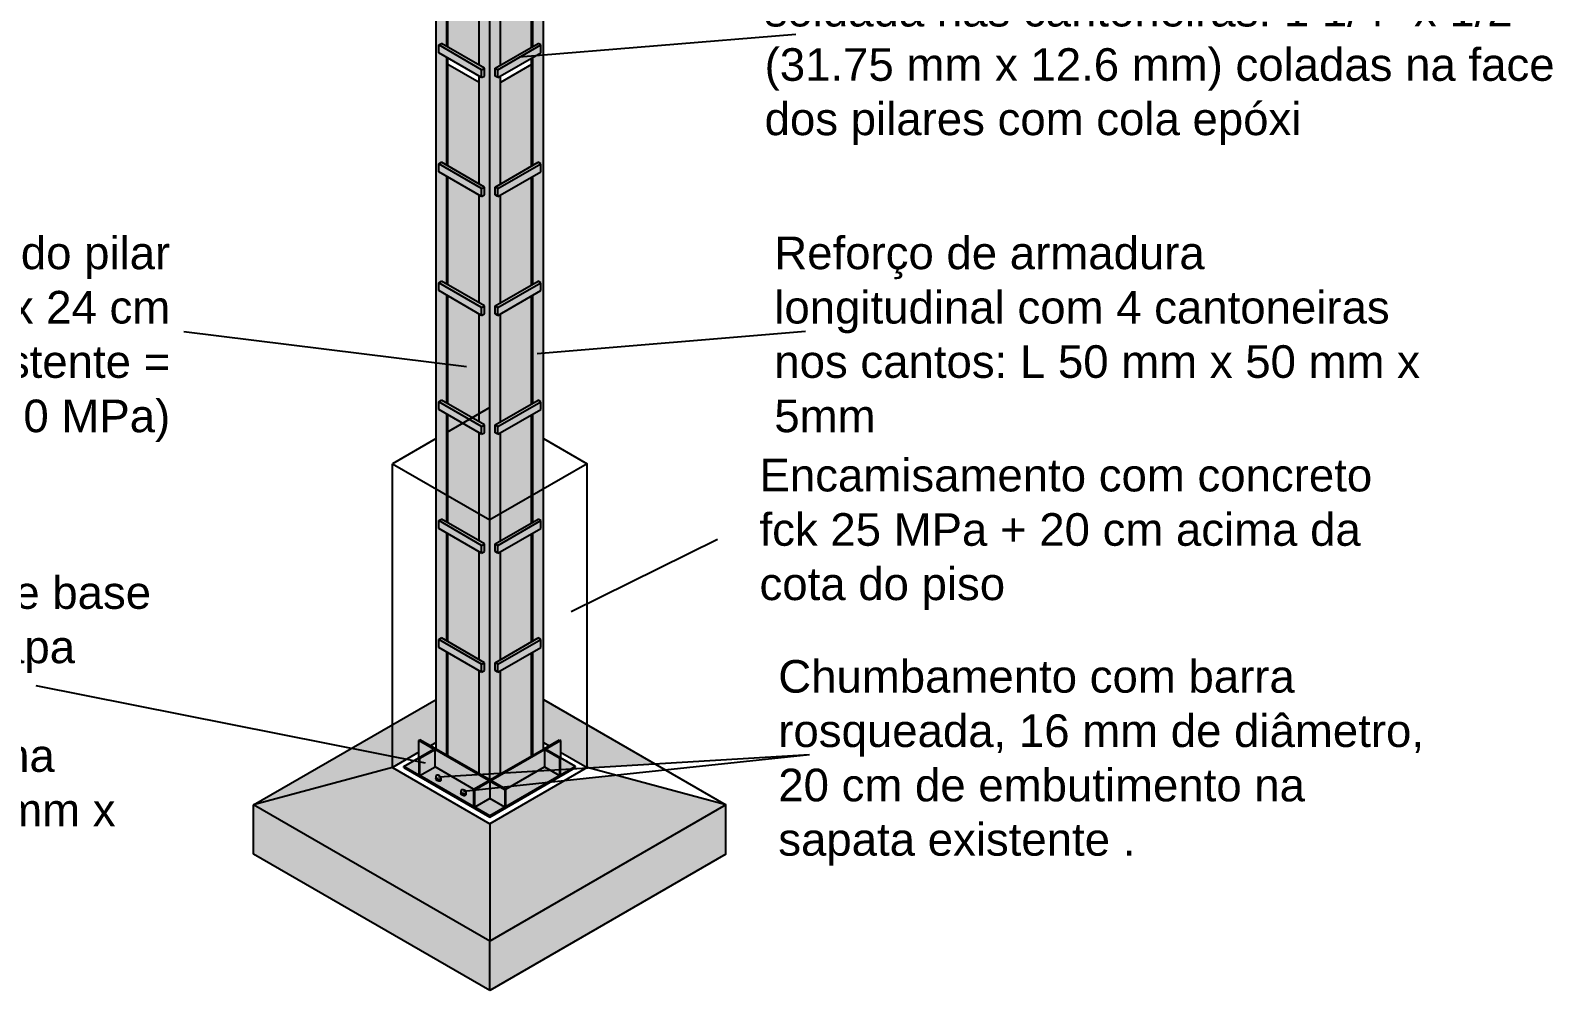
# Model space of a CAD drawing. Header units: millimetres. Extents: x 357 to 945, y 547 to 720.
# Drawn here: x 704.71 to 709.72, y 657.61 to 660.78 of the extents above; entities that cross this region are included whole.
import ezdxf

# ---------------------------------------------------------------- set-up
doc = ezdxf.new("R2010")
doc.units = ezdxf.units.MM
doc.layers.add('ANC_COTAS', color=7, linetype='Continuous', lineweight=9)
doc.layers.add('LCL-TEXTO4', color=4, linetype='Continuous')
doc.layers.add('PLANTA-VIS', color=7, linetype='Continuous')
doc.styles.add('ROMANS', font='arial.ttf')

msp = doc.modelspace()

# ---------------------------------------------------------------- hatches: boundary and pattern name
at = {"layer": 'ANC_COTAS', "true_color": 0x991b1e}
h = msp.add_hatch(color=244, dxfattribs=at)
h.dxf.hatch_style = 1
h.paths.add_polyline_path([(706.39717, 661.48875), (706.38303, 661.48059), (706.38303, 661.43168), (706.36182, 661.41943), (706.36182, 661.11711), (706.37953, 661.12733), (706.38851, 661.12215), (706.38851, 661.09623), (706.36182, 661.08081), (706.36182, 660.72519), (706.37953, 660.73542), (706.38851, 660.73023), (706.38851, 660.70431), (706.36182, 660.6889), (706.36182, 660.33327), (706.37953, 660.3435), (706.38851, 660.33831), (706.38851, 660.31239), (706.36182, 660.29698), (706.36182, 659.94135), (706.37953, 659.95158), (706.38851, 659.94639), (706.38851, 659.92047), (706.36182, 659.90506), (706.36182, 659.54943), (706.37953, 659.55966), (706.38851, 659.55448), (706.38851, 659.52855), (706.36182, 659.51314), (706.36182, 659.15752), (706.37953, 659.16774), (706.38851, 659.16256), (706.38851, 659.13663), (706.36182, 659.12122), (706.36182, 658.7656), (706.37953, 658.77582), (706.38851, 658.77064), (706.38851, 658.74472), (706.36182, 658.7293), (706.36182, 658.38925), (706.39717, 658.40966)])
at = {"layer": 'ANC_COTAS'}
h = msp.add_hatch(dxfattribs=at)
h.set_pattern_fill('AR-CONC', color=256, scale=0.0005)
h.set_pattern_definition([(50, (164.01766, 5.73301), (0.0910923345, -0.007969543), [0.009525, -0.104775]), (355, (164.01766, 5.73301), (-0.017621711, 0.095528423), [0.00762, -0.083820292]), (100.451445, (164.02525, 5.73235), (0.073470624, 0.087558876), [0.008095004, -0.089045122]), (46.1842, (164.01766, 5.75841), (0.13553952, -0.021021164), [0.0142875, -0.1571625]), (96.635558, (164.02895, 5.75666), (0.118702067, 0.123713062), [0.012142512, -0.133567804]), (351.184151, (164.01766, 5.75841), (0.118702067, 0.123713062), [0.011429984, -0.125729866]), (21, (164.03036, 5.75206), (0.0758071956, -0.051132599), [0.009525, -0.104775]), (326, (164.03036, 5.75206), (0.030901014, 0.092093983), [0.00762, -0.08382]), (71.451445, (164.036676, 5.7478), (0.10670821, 0.040961384), [0.008095004, -0.089044969]), (37.5, (164.017658, 5.733012), (0.0015443016, 0.0422775194), [0, -0.082804, 0, -0.08509, 0, -0.0841375]), (7.5, (164.01766, 5.73301), (0.0334098313, 0.0500902874), [0, -0.048514, 0, -0.080899, 0, -0.0320675]), (327.5, (163.989337, 5.733012), (0.0677952976, -0.002864372), [0, -0.03175, 0, -0.09906, 0, -0.131445]), (317.5, (163.97664, 5.73301), (0.0740645907, 0.0127132455), [0, -0.041275, 0, -0.065786, 0, -0.093345])])
h.paths.add_polyline_path([(706.22039, 658.16326), (705.89968, 658.34842), (705.44258, 658.22595), (706.22039, 657.77688)])
h.paths.add_polyline_path([(706.99821, 658.22595), (706.63714, 658.32269), (706.46481, 658.30438), (706.22039, 658.16326), (706.22039, 657.77688)])
h.paths.add_polyline_path([(705.44258, 658.22595), (705.44258, 658.06265), (706.22039, 657.61358), (706.22039, 657.77688)])
h.paths.add_polyline_path([(706.99821, 658.06265), (706.99821, 658.22595), (706.22039, 657.77688), (706.22039, 657.61358)])
h.paths.add_polyline_path([(706.39717, 658.57296), (706.39717, 658.43153), (706.4161, 658.42059), (706.4502, 658.44028), (706.45374, 658.43824), (706.45374, 658.39887), (706.5411, 658.34842), (706.54735, 658.34675), (706.76623, 658.35989)])
h.paths.add_polyline_path([(706.04362, 658.57296), (705.7653, 658.41228), (705.94747, 658.37601), (705.98705, 658.39887), (705.98705, 658.43824), (705.99058, 658.44028), (706.02468, 658.42059), (706.04362, 658.43153)])
h.paths.add_polyline_path([(705.94747, 658.37601), (705.7653, 658.41228), (705.44258, 658.22595), (705.89968, 658.34842)])
h.paths.add_polyline_path([(706.18504, 658.66807), (706.08251, 658.72726), (706.08251, 658.38721), (706.18504, 658.32801)])
h.paths.add_polyline_path([(706.18504, 659.05999), (706.08251, 659.11918), (706.08251, 658.76356), (706.18504, 658.70436)])
h.paths.add_polyline_path([(706.18504, 659.4519), (706.08251, 659.5111), (706.08251, 659.15547), (706.18504, 659.09628)])
h.paths.add_polyline_path([(706.18504, 659.84382), (706.08251, 659.90302), (706.08251, 659.54739), (706.18504, 659.4882)])
h.paths.add_polyline_path([(706.18504, 660.23574), (706.08251, 660.29494), (706.08251, 659.93931), (706.18504, 659.88012)])
h.paths.add_polyline_path([(706.18504, 660.60604), (706.08251, 660.66523), (706.08251, 660.33123), (706.18504, 660.27203)])
h.paths.add_polyline_path([(706.35828, 660.66523), (706.25575, 660.60604), (706.25575, 660.27203), (706.35828, 660.33123)])
h.paths.add_polyline_path([(706.35828, 660.29494), (706.25575, 660.23574), (706.25575, 659.88012), (706.35828, 659.93931)])
h.paths.add_polyline_path([(706.35828, 659.90302), (706.25575, 659.84382), (706.25575, 659.4882), (706.35828, 659.54739)])
h.paths.add_polyline_path([(706.35828, 659.5111), (706.25575, 659.4519), (706.25575, 659.09628), (706.35828, 659.15547)])
h.paths.add_polyline_path([(706.35828, 659.11918), (706.25575, 659.05999), (706.25575, 658.70436), (706.35828, 658.76356)])
h.paths.add_polyline_path([(706.35828, 658.72726), (706.25575, 658.66807), (706.25575, 658.32925), (706.25815, 658.3294), (706.35828, 658.38721)])
h.paths.add_polyline_path([(706.35828, 661.07877), (706.25575, 661.01958), (706.25575, 660.66395), (706.35828, 660.72315)])
h.paths.add_polyline_path([(706.18504, 661.01958), (706.08251, 661.07877), (706.08251, 660.72315), (706.18504, 660.66395)])
h.paths.add_polyline_path([(706.35828, 661.41739), (706.25575, 661.35819), (706.25575, 661.19317), (706.28251, 661.17773), (706.28425, 661.16535), (706.28249, 661.16404), (706.27161, 661.17032), (706.25575, 661.15842), (706.25575, 661.1269), (706.29263, 661.1056), (706.29448, 661.09249), (706.29217, 661.08875), (706.26046, 661.06495), (706.25976, 661.06679), (706.25575, 661.06911), (706.25575, 661.05587), (706.35828, 661.11507)])
h.paths.add_polyline_path([(706.29124, 661.08804), (706.26327, 661.06705), (706.26026, 661.06548), (706.25971, 661.06693), (706.26064, 661.06628), (706.26189, 661.06633), (706.26327, 661.06705), (706.29217, 661.08875), (706.29253, 661.08933)], flags=17)
h.paths.add_polyline_path([(706.18504, 661.37436), (706.15015, 661.39451), (706.17547, 661.23952), (706.18504, 661.234)])
h.paths.add_polyline_path([(706.10458, 661.40035), (706.08251, 661.3876), (706.08251, 661.29319), (706.08294, 661.29294)])
h.paths.add_polyline_path([(706.12773, 661.40424), (706.10299, 661.28137), (706.15248, 661.2528)])
h.paths.add_polyline_path([(706.08251, 661.16913), (706.08251, 661.11507), (706.18462, 661.05611), (706.17486, 661.11581)])
at = {"layer": 'ANC_COTAS', "true_color": 0x991b1e}
h = msp.add_hatch(color=244, dxfattribs=at)
h.dxf.hatch_style = 1
h.paths.add_polyline_path([(706.25575, 661.35819), (706.24161, 661.35003), (706.23807, 661.35207), (706.23807, 661.3969), (706.22039, 661.38669), (706.22039, 661.21358), (706.25575, 661.19317)])
h.paths.add_polyline_path([(706.25575, 661.01958), (706.24709, 661.01458), (706.23811, 661.01976), (706.23811, 661.04568), (706.25575, 661.05587), (706.25575, 661.06911), (706.22039, 661.08952), (706.22039, 658.3076), (706.25575, 658.32801), (706.25575, 658.66807), (706.24709, 658.66307), (706.23811, 658.66825), (706.23811, 658.69417), (706.25575, 658.70436), (706.25575, 659.05999), (706.24709, 659.05498), (706.23811, 659.06017), (706.23811, 659.08609), (706.25575, 659.09628), (706.25575, 659.4519), (706.24709, 659.4469), (706.23811, 659.45209), (706.23811, 659.47801), (706.25575, 659.4882), (706.25575, 659.84382), (706.24709, 659.83882), (706.23811, 659.84401), (706.23811, 659.86993), (706.25575, 659.88012), (706.25575, 660.23574), (706.24709, 660.23074), (706.23811, 660.23592), (706.23811, 660.26185), (706.25575, 660.27203), (706.25575, 660.62766), (706.24709, 660.62266), (706.23811, 660.62784), (706.23811, 660.65377), (706.25575, 660.66395)])
h.paths.add_polyline_path([(706.22039, 661.08952), (706.19785, 661.10253), (706.20964, 661.03041), (706.20268, 661.02639), (706.20268, 661.01976), (706.1937, 661.01458), (706.18504, 661.01958), (706.18504, 660.66395), (706.20268, 660.65377), (706.20268, 660.62784), (706.1937, 660.62266), (706.18504, 660.62766), (706.18504, 660.27203), (706.20268, 660.26185), (706.20268, 660.23592), (706.1937, 660.23074), (706.18504, 660.23574), (706.18504, 659.88012), (706.20268, 659.86993), (706.20268, 659.84401), (706.1937, 659.83882), (706.18504, 659.84382), (706.18504, 659.4882), (706.20268, 659.47801), (706.20268, 659.45209), (706.1937, 659.4469), (706.18504, 659.4519), (706.18504, 659.09628), (706.20268, 659.08609), (706.20268, 659.06017), (706.1937, 659.05498), (706.18504, 659.05999), (706.18504, 658.70436), (706.20268, 658.69417), (706.20268, 658.66825), (706.1937, 658.66307), (706.18504, 658.66807), (706.18504, 658.32801), (706.22039, 658.3076)])
h = msp.add_hatch(color=244, dxfattribs=at)
h.dxf.hatch_style = 1
h.paths.add_polyline_path([(706.07897, 660.6889), (706.05228, 660.70431), (706.05228, 660.73023), (706.06126, 660.73542), (706.07897, 660.72519), (706.07897, 661.08081), (706.05228, 661.09623), (706.05228, 661.1119), (706.0473, 661.11597), (706.06056, 661.1818), (706.04362, 661.19158), (706.04362, 658.40966), (706.07897, 658.38925), (706.07897, 658.7293), (706.05228, 658.74472), (706.05228, 658.77064), (706.06126, 658.77582), (706.07897, 658.7656), (706.07897, 659.12122), (706.05228, 659.13663), (706.05228, 659.16256), (706.06126, 659.16774), (706.07897, 659.15752), (706.07897, 659.51314), (706.05228, 659.52855), (706.05228, 659.55448), (706.06126, 659.55966), (706.07897, 659.54943), (706.07897, 659.90506), (706.05228, 659.92047), (706.05228, 659.94639), (706.06126, 659.95158), (706.07897, 659.94135), (706.07897, 660.29698), (706.05228, 660.31239), (706.05228, 660.33831), (706.06126, 660.3435), (706.07897, 660.33327)])
h = msp.add_hatch(color=244, dxfattribs=at)
h.dxf.hatch_style = 1
h.paths.add_polyline_path([(706.08251, 658.72726), (706.07897, 658.7293), (706.07897, 658.38925), (706.08251, 658.38721)])
h.paths.add_polyline_path([(706.08251, 659.11918), (706.07897, 659.12122), (706.07897, 658.7656), (706.08251, 658.76356)])
h.paths.add_polyline_path([(706.08251, 659.5111), (706.07897, 659.51314), (706.07897, 659.15752), (706.08251, 659.15547)])
h.paths.add_polyline_path([(706.08251, 659.90302), (706.07897, 659.90506), (706.07897, 659.54943), (706.08251, 659.54739)])
h.paths.add_polyline_path([(706.08251, 660.29494), (706.07897, 660.29698), (706.07897, 659.94135), (706.08251, 659.93931)])
h.paths.add_polyline_path([(706.08251, 660.68685), (706.07897, 660.6889), (706.07897, 660.33327), (706.08251, 660.33123)])
h.paths.add_polyline_path([(706.08251, 661.07877), (706.07897, 661.08081), (706.07897, 660.72519), (706.08251, 660.72315)])
h.paths.add_polyline_path([(706.07897, 661.16213), (706.07085, 661.1218), (706.07897, 661.11711)])
h.paths.add_polyline_path([(706.08251, 661.16913), (706.0806, 661.17023), (706.07897, 661.16213), (706.07897, 661.11711), (706.08251, 661.11507)])
h = msp.add_hatch(color=244, dxfattribs=at)
h.dxf.hatch_style = 1
h.paths.add_polyline_path([(706.36182, 661.08081), (706.35828, 661.07877), (706.35828, 660.72315), (706.36182, 660.72519)])
at = {"layer": 'ANC_COTAS', "true_color": 0x139b48}
h = msp.add_hatch(color=114, dxfattribs=at)
h.dxf.hatch_style = 1
h.paths.add_polyline_path([(706.05228, 660.73023), (706.05228, 660.70431), (706.1937, 660.62266), (706.1937, 660.64858)])
h.paths.add_polyline_path([(706.06126, 660.73542), (706.05228, 660.73023), (706.1937, 660.64858), (706.20268, 660.65377)])
h.paths.add_polyline_path([(706.20268, 660.65377), (706.1937, 660.64858), (706.1937, 660.62266), (706.20268, 660.62784)])
h.paths.add_polyline_path([(706.24709, 660.64858), (706.23811, 660.65377), (706.23811, 660.62784), (706.24709, 660.62266)])
h.paths.add_polyline_path([(706.38851, 660.73023), (706.37953, 660.73542), (706.23811, 660.65377), (706.24709, 660.64858)])
h.paths.add_polyline_path([(706.37024, 660.69376), (706.3178, 660.68941), (706.24709, 660.64858), (706.24709, 660.62266)])
h.paths.add_polyline_path([(706.38851, 660.70431), (706.38851, 660.73023), (706.3178, 660.68941), (706.37024, 660.69376)], flags=17)
h.paths.add_polyline_path([(706.38851, 660.33831), (706.37953, 660.3435), (706.23811, 660.26185), (706.24709, 660.25666)])
h.paths.add_polyline_path([(706.38851, 660.31239), (706.38851, 660.33831), (706.24709, 660.25666), (706.24709, 660.23074)])
h.paths.add_polyline_path([(706.24709, 660.25666), (706.23811, 660.26185), (706.23811, 660.23592), (706.24709, 660.23074)])
h.paths.add_polyline_path([(706.20268, 660.26185), (706.1937, 660.25666), (706.1937, 660.23074), (706.20268, 660.23592)])
h.paths.add_polyline_path([(706.1937, 660.25666), (706.05228, 660.33831), (706.05228, 660.31239), (706.1937, 660.23074)])
h.paths.add_polyline_path([(706.06126, 660.3435), (706.05228, 660.33831), (706.1937, 660.25666), (706.20268, 660.26185)])
h.paths.add_polyline_path([(706.06126, 659.95158), (706.05228, 659.94639), (706.1937, 659.86474), (706.20268, 659.86993)])
h.paths.add_polyline_path([(706.1937, 659.86474), (706.05228, 659.94639), (706.05228, 659.92047), (706.1937, 659.83882)])
h.paths.add_polyline_path([(706.20268, 659.86993), (706.1937, 659.86474), (706.1937, 659.83882), (706.20268, 659.84401)])
h.paths.add_polyline_path([(706.24709, 659.86474), (706.23811, 659.86993), (706.23811, 659.84401), (706.24709, 659.83882)])
h.paths.add_polyline_path([(706.38851, 659.94639), (706.37953, 659.95158), (706.23811, 659.86993), (706.24709, 659.86474)])
h.paths.add_polyline_path([(706.38851, 659.92047), (706.38851, 659.94639), (706.24709, 659.86474), (706.24709, 659.83882)])
h.paths.add_polyline_path([(706.20268, 659.47801), (706.06126, 659.55966), (706.05228, 659.55448), (706.1937, 659.47283)])
h.paths.add_polyline_path([(706.1937, 659.47283), (706.05228, 659.55448), (706.05228, 659.52855), (706.1937, 659.4469)])
h.paths.add_polyline_path([(706.20268, 659.47801), (706.1937, 659.47283), (706.1937, 659.4469), (706.20268, 659.45209)])
h.paths.add_polyline_path([(706.24709, 659.47283), (706.23811, 659.47801), (706.23811, 659.45209), (706.24709, 659.4469)])
h.paths.add_polyline_path([(706.38851, 659.52855), (706.38851, 659.55448), (706.24709, 659.47283), (706.24709, 659.4469)])
h.paths.add_polyline_path([(706.38851, 659.55448), (706.37953, 659.55966), (706.23811, 659.47801), (706.24709, 659.47283)])
h.paths.add_polyline_path([(706.06126, 659.16774), (706.05228, 659.16256), (706.1937, 659.08091), (706.20268, 659.08609)])
h.paths.add_polyline_path([(706.1937, 659.08091), (706.05228, 659.16256), (706.05228, 659.13663), (706.1937, 659.05498)])
h.paths.add_polyline_path([(706.20268, 659.08609), (706.1937, 659.08091), (706.1937, 659.05498), (706.20268, 659.06017)])
h.paths.add_polyline_path([(706.24709, 659.08091), (706.23811, 659.08609), (706.23811, 659.06017), (706.24709, 659.05498)])
h.paths.add_polyline_path([(706.38851, 659.13663), (706.38851, 659.16256), (706.24709, 659.08091), (706.24709, 659.05498)])
h.paths.add_polyline_path([(706.38851, 659.16256), (706.37953, 659.16774), (706.23811, 659.08609), (706.24709, 659.08091)])
h.paths.add_polyline_path([(706.20268, 658.69417), (706.06126, 658.77582), (706.05228, 658.77064), (706.1937, 658.68899)])
h.paths.add_polyline_path([(706.1937, 658.68899), (706.05228, 658.77064), (706.05228, 658.74472), (706.1937, 658.66307)])
h.paths.add_polyline_path([(706.20268, 658.69417), (706.1937, 658.68899), (706.1937, 658.66307), (706.20268, 658.66825)])
h.paths.add_polyline_path([(706.24709, 658.68899), (706.23811, 658.69417), (706.23811, 658.66825), (706.24709, 658.66307)])
h.paths.add_polyline_path([(706.38851, 658.74472), (706.38851, 658.77064), (706.24709, 658.68899), (706.24709, 658.66307)])
h.paths.add_polyline_path([(706.38851, 658.77064), (706.37953, 658.77582), (706.23811, 658.69417), (706.24709, 658.68899)])
h.paths.add_polyline_path([(706.04362, 658.40966), (706.04362, 658.41374), (706.04008, 658.4117), (705.99058, 658.44028), (705.98705, 658.43824), (706.03655, 658.40966), (705.98705, 658.38108), (705.99058, 658.37904), (706.04008, 658.40762), (706.18334, 658.32491), (706.18975, 658.32529)])
h.paths.add_polyline_path([(706.25815, 658.3294), (706.22039, 658.3076), (706.18975, 658.32529), (706.09367, 658.31953), (706.04008, 658.35047), (705.99058, 658.32189), (705.99058, 658.36743), (705.98705, 658.36813), (705.98705, 658.32393), (705.93755, 658.35251), (705.93755, 658.34842), (706.22039, 658.18513), (706.4184, 658.29945), (706.28841, 658.28563), (706.37652, 658.3365)])
h.paths.add_polyline_path([(706.26989, 658.27494), (706.26989, 658.21779), (706.22039, 658.18921), (706.1709, 658.21779), (706.1709, 658.27494), (706.22039, 658.30352)], flags=16)
h.paths.add_polyline_path([(706.40071, 658.40762), (706.4502, 658.37904), (706.45374, 658.38108), (706.40424, 658.40966), (706.45374, 658.43824), (706.4502, 658.44028), (706.40071, 658.4117), (706.39717, 658.41374), (706.39717, 658.40966), (706.25815, 658.3294), (706.26604, 658.32987)])
h.paths.add_polyline_path([(706.40071, 658.40762), (706.26604, 658.32987), (706.37652, 658.3365), (706.40071, 658.35047)], flags=17)
h.paths.add_polyline_path([(706.4502, 658.37904), (706.40071, 658.40762), (706.40071, 658.35047), (706.42034, 658.33913), (706.4502, 658.34092)], flags=17)
h.paths.add_polyline_path([(706.45374, 658.43824), (706.40424, 658.40966), (706.45374, 658.38108)], flags=17)
h.paths.add_polyline_path([(706.45374, 658.38108), (706.45374, 658.34113), (706.487, 658.34313), (706.50324, 658.35251)])
h.paths.add_polyline_path([(706.42034, 658.33913), (706.37652, 658.3365), (706.28841, 658.28563), (706.4184, 658.29945), (706.49489, 658.3436), (706.487, 658.34313), (706.45374, 658.32393), (706.45374, 658.34113), (706.4502, 658.34092), (706.4502, 658.32189)])
h.paths.add_polyline_path([(706.40071, 658.35047), (706.37652, 658.3365), (706.42034, 658.33913)], flags=17)
h.paths.add_polyline_path([(706.4502, 658.34092), (706.42034, 658.33913), (706.4502, 658.32189)], flags=17)
h.paths.add_polyline_path([(706.487, 658.34313), (706.45374, 658.34113), (706.45374, 658.32393)], flags=17)
h.paths.add_polyline_path([(706.50324, 658.34842), (706.50324, 658.35251), (706.487, 658.34313), (706.49489, 658.3436)], flags=17)
h.paths.add_polyline_path([(706.45374, 658.38108), (706.4502, 658.37904), (706.4502, 658.34092), (706.45374, 658.34113)], flags=17)
h.paths.add_polyline_path([(706.04008, 658.40762), (706.04008, 658.35047), (706.09367, 658.31953), (706.18334, 658.32491)])
h.paths.add_polyline_path([(706.04008, 658.40762), (705.99058, 658.37904), (705.99058, 658.32189), (706.04008, 658.35047)])
h.paths.add_polyline_path([(705.98705, 658.36813), (705.97037, 658.37145), (705.93755, 658.35251), (705.98705, 658.32393)])
h.paths.add_polyline_path([(705.98705, 658.38108), (705.97037, 658.37145), (705.98705, 658.36813)])
h.paths.add_polyline_path([(705.99058, 658.37904), (705.98705, 658.38108), (705.98705, 658.36813), (705.99058, 658.36743)], flags=17)
h.paths.add_polyline_path([(706.03655, 658.40966), (705.98705, 658.43824), (705.98705, 658.38108)], flags=17)
at = {"layer": 'ANC_COTAS', "true_color": 0x991b1e}
h = msp.add_hatch(color=244, dxfattribs=at)
h.dxf.hatch_style = 1
h.paths.add_polyline_path([(706.36182, 660.6889), (706.35828, 660.68685), (706.35828, 660.33123), (706.36182, 660.33327)])
h = msp.add_hatch(color=244, dxfattribs=at)
h.dxf.hatch_style = 1
h.paths.add_polyline_path([(706.36182, 660.29698), (706.35828, 660.29494), (706.35828, 659.93931), (706.36182, 659.94135)])
h = msp.add_hatch(color=244, dxfattribs=at)
h.dxf.hatch_style = 1
h.paths.add_polyline_path([(706.36182, 659.90506), (706.35828, 659.90302), (706.35828, 659.54739), (706.36182, 659.54943)])
h = msp.add_hatch(color=244, dxfattribs=at)
h.dxf.hatch_style = 1
h.paths.add_polyline_path([(706.36182, 659.51314), (706.35828, 659.5111), (706.35828, 659.15547), (706.36182, 659.15752)])
h = msp.add_hatch(color=244, dxfattribs=at)
h.dxf.hatch_style = 1
h.paths.add_polyline_path([(706.36182, 659.12122), (706.35828, 659.11918), (706.35828, 658.76356), (706.36182, 658.7656)])
h = msp.add_hatch(color=244, dxfattribs=at)
h.dxf.hatch_style = 1
h.paths.add_polyline_path([(706.36182, 658.7293), (706.35828, 658.72726), (706.35828, 658.38721), (706.36182, 658.38925)])
at = {"layer": 'ANC_COTAS', "true_color": 0x139b48}
h = msp.add_hatch(color=114, dxfattribs=at)
h.dxf.hatch_style = 1
h.paths.add_polyline_path([(706.22039, 658.24636), (706.1709, 658.21779), (706.22039, 658.18921), (706.26989, 658.21779)])
h.paths.add_polyline_path([(706.22039, 658.2784), (706.1709, 658.27314), (706.1709, 658.21779), (706.22039, 658.24636)])
h.paths.add_polyline_path([(706.22039, 658.30352), (706.1709, 658.27494), (706.1709, 658.27314), (706.22039, 658.2784)])
h.paths.add_polyline_path([(706.22039, 658.30352), (706.22039, 658.2784), (706.25713, 658.28231)])
h.paths.add_polyline_path([(706.26989, 658.27494), (706.25713, 658.28231), (706.22039, 658.2784), (706.22039, 658.24636), (706.26989, 658.21779)])

# ---------------------------------------------------------------- linework, layer by layer
for p, q in [((707.22847, 660.765), (706.3178, 660.68941)), ((705.21233, 659.78601), (706.14377, 659.6703)), ((707.26038, 659.78601), (706.37666, 659.71265)), ((706.97044, 659.1002), (706.48809, 658.8615)), ((704.72538, 658.61929), (706.00802, 658.36396)), ((707.27351, 658.39033), (706.051, 658.31697)), ((707.27351, 658.39033), (706.13375, 658.26919))]:
    msp.add_line(p, q)
at = {"layer": 'PLANTA-VIS', "extrusion": (6.79673e-13, 0.816497, 0.57735)}
for p, q in [((706.39717, 658.40966), (706.39717, 661.48875)), ((706.04362, 658.40966), (706.04362, 661.19158)), ((706.22039, 658.3076), (706.22039, 661.08952)), ((706.07897, 660.72519), (706.07897, 661.08081)), ((706.08251, 660.72315), (706.08251, 661.07877)), ((706.35828, 660.72315), (706.35828, 661.07877)), ((706.36182, 660.72519), (706.36182, 661.08081)), ((706.18504, 660.66395), (706.18504, 661.01958)), ((706.25575, 660.66395), (706.25575, 661.01958)), ((706.05228, 660.73023), (706.06126, 660.73542)), ((706.1937, 660.64858), (706.05228, 660.73023)), ((706.05228, 660.70431), (706.05228, 660.73023)), ((706.1937, 660.62266), (706.05228, 660.70431)), ((706.20268, 660.65377), (706.06126, 660.73542)), ((706.07897, 660.33327), (706.07897, 660.6889)), ((706.08251, 660.33123), (706.08251, 660.68685)), ((706.23811, 660.65377), (706.37953, 660.73542)), ((706.24709, 660.64858), (706.38851, 660.73023)), ((706.24709, 660.62266), (706.38851, 660.70431)), ((706.35828, 660.33123), (706.35828, 660.68685)), ((706.36182, 660.33327), (706.36182, 660.6889)), ((706.38851, 660.73023), (706.37953, 660.73542)), ((706.38851, 660.70431), (706.38851, 660.73023)), ((706.18504, 660.60604), (706.08251, 660.66523)), ((706.1937, 660.64858), (706.20268, 660.65377)), ((706.1937, 660.62266), (706.1937, 660.64858)), ((706.20268, 660.62784), (706.20268, 660.65377)), ((706.24709, 660.64858), (706.23811, 660.65377)), ((706.23811, 660.62784), (706.23811, 660.65377)), ((706.24709, 660.62266), (706.24709, 660.64858)), ((706.35828, 660.66523), (706.25575, 660.60604)), ((706.18504, 660.27203), (706.18504, 660.62766)), ((706.1937, 660.62266), (706.20268, 660.62784)), ((706.24709, 660.62266), (706.23811, 660.62784)), ((706.25575, 660.27203), (706.25575, 660.62766)), ((706.05228, 660.33831), (706.06126, 660.3435)), ((706.1937, 660.25666), (706.05228, 660.33831)), ((706.05228, 660.31239), (706.05228, 660.33831)), ((706.20268, 660.26185), (706.06126, 660.3435)), ((706.23811, 660.26185), (706.37953, 660.3435)), ((706.24709, 660.25666), (706.38851, 660.33831)), ((706.38851, 660.33831), (706.37953, 660.3435)), ((706.38851, 660.31239), (706.38851, 660.33831)), ((706.1937, 660.23074), (706.05228, 660.31239)), ((706.07897, 659.94135), (706.07897, 660.29698)), ((706.08251, 659.93931), (706.08251, 660.29494)), ((706.24709, 660.23074), (706.38851, 660.31239)), ((706.35828, 659.93931), (706.35828, 660.29494)), ((706.36182, 659.94135), (706.36182, 660.29698)), ((706.18504, 659.88012), (706.18504, 660.23574)), ((706.1937, 660.25666), (706.20268, 660.26185)), ((706.1937, 660.23074), (706.1937, 660.25666)), ((706.1937, 660.23074), (706.20268, 660.23592)), ((706.20268, 660.23592), (706.20268, 660.26185)), ((706.24709, 660.25666), (706.23811, 660.26185)), ((706.23811, 660.23592), (706.23811, 660.26185)), ((706.24709, 660.23074), (706.23811, 660.23592)), ((706.24709, 660.23074), (706.24709, 660.25666)), ((706.25575, 659.88012), (706.25575, 660.23574)), ((706.05228, 659.94639), (706.06126, 659.95158)), ((706.1937, 659.86474), (706.05228, 659.94639)), ((706.05228, 659.92047), (706.05228, 659.94639)), ((706.20268, 659.86993), (706.06126, 659.95158)), ((706.23811, 659.86993), (706.37953, 659.95158)), ((706.24709, 659.86474), (706.38851, 659.94639)), ((706.38851, 659.94639), (706.37953, 659.95158)), ((706.38851, 659.92047), (706.38851, 659.94639)), ((706.1937, 659.83882), (706.05228, 659.92047)), ((706.07897, 659.54943), (706.07897, 659.90506)), ((706.08251, 659.54739), (706.08251, 659.90302)), ((706.24709, 659.83882), (706.38851, 659.92047)), ((706.35828, 659.54739), (706.35828, 659.90302)), ((706.36182, 659.54943), (706.36182, 659.90506)), ((706.18504, 659.4882), (706.18504, 659.84382)), ((706.1937, 659.86474), (706.20268, 659.86993)), ((706.1937, 659.83882), (706.1937, 659.86474)), ((706.1937, 659.83882), (706.20268, 659.84401)), ((706.20268, 659.84401), (706.20268, 659.86993)), ((706.24709, 659.86474), (706.23811, 659.86993)), ((706.23811, 659.84401), (706.23811, 659.86993)), ((706.24709, 659.83882), (706.23811, 659.84401)), ((706.24709, 659.83882), (706.24709, 659.86474)), ((706.25575, 659.4882), (706.25575, 659.84382)), ((706.05228, 659.55448), (706.06126, 659.55966)), ((706.1937, 659.47283), (706.05228, 659.55448)), ((706.05228, 659.52855), (706.05228, 659.55448)), ((706.20268, 659.47801), (706.06126, 659.55966)), ((706.22039, 659.53498), (706.07897, 659.45333)), ((706.23811, 659.47801), (706.37953, 659.55966)), ((706.24709, 659.47283), (706.38851, 659.55448)), ((706.38851, 659.55448), (706.37953, 659.55966)), ((706.38851, 659.52855), (706.38851, 659.55448)), ((706.1937, 659.4469), (706.05228, 659.52855)), ((706.07897, 659.15752), (706.07897, 659.51314)), ((706.08251, 659.15547), (706.08251, 659.5111)), ((706.24709, 659.4469), (706.38851, 659.52855)), ((706.35828, 659.15547), (706.35828, 659.5111)), ((706.36182, 659.15752), (706.36182, 659.51314)), ((706.04362, 659.43291), (705.89968, 659.34981)), ((706.18504, 659.09628), (706.18504, 659.4519)), ((706.1937, 659.47283), (706.20268, 659.47801)), ((706.1937, 659.4469), (706.1937, 659.47283)), ((706.1937, 659.4469), (706.20268, 659.45209)), ((706.20268, 659.45209), (706.20268, 659.47801)), ((706.24709, 659.47283), (706.23811, 659.47801)), ((706.23811, 659.45209), (706.23811, 659.47801)), ((706.24709, 659.4469), (706.23811, 659.45209)), ((706.24709, 659.4469), (706.24709, 659.47283)), ((706.25575, 659.09628), (706.25575, 659.4519)), ((706.39717, 659.43291), (706.5411, 659.34981)), ((705.89968, 658.34842), (705.89968, 659.34981)), ((705.89968, 659.34981), (706.22039, 659.16465)), ((706.5411, 659.34981), (706.22039, 659.16465)), ((706.5411, 658.34842), (706.5411, 659.34981)), ((706.05228, 659.16256), (706.06126, 659.16774)), ((706.1937, 659.08091), (706.05228, 659.16256)), ((706.05228, 659.13663), (706.05228, 659.16256)), ((706.1937, 659.05498), (706.05228, 659.13663)), ((706.20268, 659.08609), (706.06126, 659.16774)), ((706.23811, 659.08609), (706.37953, 659.16774)), ((706.24709, 659.08091), (706.38851, 659.16256)), ((706.24709, 659.05498), (706.38851, 659.13663)), ((706.38851, 659.16256), (706.37953, 659.16774)), ((706.38851, 659.13663), (706.38851, 659.16256)), ((706.07897, 658.7656), (706.07897, 659.12122)), ((706.08251, 658.76356), (706.08251, 659.11918)), ((706.1937, 659.08091), (706.20268, 659.08609)), ((706.20268, 659.06017), (706.20268, 659.08609)), ((706.24709, 659.08091), (706.23811, 659.08609)), ((706.23811, 659.06017), (706.23811, 659.08609)), ((706.35828, 658.76356), (706.35828, 659.11918)), ((706.36182, 658.7656), (706.36182, 659.12122)), ((706.18504, 658.70436), (706.18504, 659.05999)), ((706.1937, 659.05498), (706.1937, 659.08091)), ((706.1937, 659.05498), (706.20268, 659.06017)), ((706.24709, 659.05498), (706.23811, 659.06017)), ((706.24709, 659.05498), (706.24709, 659.08091)), ((706.25575, 658.70436), (706.25575, 659.05999)), ((706.05228, 658.77064), (706.06126, 658.77582)), ((706.1937, 658.68899), (706.05228, 658.77064)), ((706.05228, 658.74472), (706.05228, 658.77064)), ((706.1937, 658.66307), (706.05228, 658.74472)), ((706.20268, 658.69417), (706.06126, 658.77582)), ((706.23811, 658.69417), (706.37953, 658.77582)), ((706.24709, 658.68899), (706.38851, 658.77064)), ((706.24709, 658.66307), (706.38851, 658.74472)), ((706.38851, 658.77064), (706.37953, 658.77582)), ((706.38851, 658.74472), (706.38851, 658.77064)), ((706.07897, 658.38925), (706.07897, 658.7293)), ((706.08251, 658.38721), (706.08251, 658.72726)), ((706.1937, 658.68899), (706.20268, 658.69417)), ((706.1937, 658.66307), (706.1937, 658.68899)), ((706.20268, 658.66825), (706.20268, 658.69417)), ((706.24709, 658.68899), (706.23811, 658.69417)), ((706.23811, 658.66825), (706.23811, 658.69417)), ((706.24709, 658.66307), (706.24709, 658.68899)), ((706.35828, 658.38721), (706.35828, 658.72726)), ((706.36182, 658.38925), (706.36182, 658.7293)), ((706.18504, 658.32801), (706.18504, 658.66807)), ((706.1937, 658.66307), (706.20268, 658.66825)), ((706.24709, 658.66307), (706.23811, 658.66825)), ((706.25575, 658.32801), (706.25575, 658.66807)), ((705.44258, 658.22595), (706.04362, 658.57296)), ((706.39717, 658.57296), (706.99821, 658.22595)), ((705.98705, 658.43824), (705.99058, 658.44028)), ((706.03655, 658.40966), (705.98705, 658.43824)), ((705.98705, 658.38108), (705.98705, 658.43824)), ((706.04008, 658.4117), (705.99058, 658.44028)), ((706.04362, 658.43153), (706.02468, 658.42059)), ((706.39717, 658.43153), (706.4161, 658.42059)), ((706.40071, 658.4117), (706.4502, 658.44028)), ((706.40424, 658.40966), (706.45374, 658.43824)), ((706.4502, 658.44028), (706.45374, 658.43824)), ((706.45374, 658.43824), (706.45374, 658.38108)), ((705.98705, 658.39887), (705.89968, 658.34842)), ((705.93755, 658.35251), (705.98705, 658.38108)), ((705.98705, 658.38108), (706.03655, 658.40966)), ((705.99058, 658.37904), (705.98705, 658.38108)), ((705.98705, 658.38108), (705.98705, 658.32393)), ((705.99058, 658.37904), (706.04008, 658.40762)), ((705.99058, 658.32189), (705.99058, 658.37904)), ((706.04008, 658.4117), (706.04362, 658.41374)), ((706.21686, 658.30556), (706.04008, 658.40762)), ((706.04008, 658.35047), (706.04008, 658.40762)), ((706.22039, 658.3076), (706.04362, 658.40966)), ((706.22039, 658.3076), (706.39717, 658.40966)), ((706.22393, 658.30556), (706.40071, 658.40762)), ((706.40071, 658.4117), (706.39717, 658.41374)), ((706.4502, 658.37904), (706.40071, 658.40762)), ((706.40071, 658.40762), (706.40071, 658.35047)), ((706.45374, 658.38108), (706.40424, 658.40966)), ((706.45374, 658.38108), (706.4502, 658.37904)), ((706.4502, 658.37904), (706.4502, 658.32189)), ((706.45374, 658.39887), (706.5411, 658.34842)), ((706.50324, 658.35251), (706.45374, 658.38108)), ((706.45374, 658.32393), (706.45374, 658.38108)), ((705.89968, 658.34842), (705.44258, 658.22595)), ((705.89968, 658.34842), (706.22039, 658.16326)), ((705.98705, 658.32393), (705.93755, 658.35251)), ((705.93755, 658.34842), (705.93755, 658.35251)), ((705.93755, 658.34842), (706.22039, 658.18513)), ((705.99058, 658.32189), (706.04008, 658.35047)), ((706.16736, 658.27698), (706.04008, 658.35047)), ((706.22039, 658.18513), (706.50324, 658.34842)), ((706.5411, 658.34842), (706.22039, 658.16326)), ((706.27343, 658.27698), (706.40071, 658.35047)), ((706.40071, 658.35047), (706.4502, 658.32189)), ((706.50324, 658.35251), (706.45374, 658.32393)), ((706.50324, 658.34842), (706.50324, 658.35251)), ((706.99821, 658.22595), (706.5411, 658.34842)), ((706.16736, 658.21983), (705.99058, 658.32189)), ((706.16736, 658.27698), (706.21686, 658.30556)), ((706.1709, 658.27494), (706.22039, 658.30352)), ((706.26989, 658.27494), (706.22039, 658.30352)), ((706.22039, 658.30352), (706.22039, 658.24636)), ((706.27343, 658.27698), (706.22393, 658.30556)), ((706.27343, 658.21983), (706.4502, 658.32189)), ((706.1709, 658.27494), (706.16736, 658.27698)), ((706.16736, 658.27698), (706.16736, 658.21983)), ((706.1709, 658.21779), (706.1709, 658.27494)), ((706.22039, 658.24636), (706.1709, 658.21779)), ((706.26989, 658.21779), (706.22039, 658.24636)), ((706.27343, 658.27698), (706.26989, 658.27494)), ((706.26989, 658.27494), (706.26989, 658.21779)), ((706.27343, 658.21983), (706.27343, 658.27698)), ((705.44258, 658.06265), (705.44258, 658.22595)), ((706.22039, 657.77688), (705.44258, 658.22595)), ((706.22039, 658.18921), (706.1709, 658.21779)), ((706.99821, 658.22595), (706.22039, 657.77688)), ((706.26989, 658.21779), (706.22039, 658.18921)), ((706.22039, 658.18921), (706.22039, 658.18513)), ((706.99821, 658.06265), (706.99821, 658.22595)), ((706.22039, 658.16326), (706.22039, 657.77688)), ((706.22039, 657.61358), (705.44258, 658.06265)), ((706.99821, 658.06265), (706.22039, 657.61358)), ((706.22039, 657.61358), (706.22039, 657.77688))]:
    msp.add_line(p, q, dxfattribs=at)
at = {"layer": 'PLANTA-VIS'}
for p, q in [((706.04239, 658.31912), (706.04239, 658.31171)), ((706.05925, 658.31316), (706.05925, 658.30701)), ((706.12514, 658.27134), (706.12514, 658.26394)), ((706.142, 658.26538), (706.142, 658.25924))]:
    msp.add_line(p, q, dxfattribs=at)
at = {"layer": 'PLANTA-VIS', "extrusion": (0, 0, -1)}
for centre in [(706.051, 658.31697), (706.13375, 658.26919)]:
    msp.add_ellipse(centre, major_axis=(-0.00825, 0.00381), ratio=0.6448115, dxfattribs=at)
for centre in [(706.051, 658.31015), (706.13375, 658.26237)]:
    msp.add_ellipse(centre, major_axis=(-0.00825, 0.00381), ratio=0.6448115, start_param=2.5625444, end_param=5.9936612, dxfattribs=at)

# ---------------------------------------------------------------- texts
at = {"layer": 'LCL-TEXTO4', "style": 'ROMANS'}
for s, insert, char_height, width, attachment_point in [('{\\fArial|b0|i0|c0|p34;\\H1.00007x;\\C2;Reforço de estribo com barra chata soldada nas cantoneiras: 1 1/4" x 1/2" (31.75 mm x 12.6 mm) coladas na face dos pilares com cola epóxi}', (707.12586, 661.07759), 0.10743114, 2.6095855, 1), ('{\\fArial|b0|i0|c0|p34;\\H1.00007x;\\C2;Núcleo de concreto do pilar existente 24 cm x 24 cm\\P(fck estimado do pilar existente = 20 MPa)}', (705.16779, 660.0986), 0.1074311, 2.2064682, 3), ('{\\fArial|b0|i0|c0|p34;\\H1.00007x;\\C2;Reforço de armadura longitudinal com 4 cantoneiras nos cantos: L 50 mm x 50 mm x 5mm}', (707.15777, 660.0986), 0.10743114, 2.2064682, 1), ('{\\fArial|b0|i0|c0|p34;\\H1.00007x;\\C2;Encamisamento com concreto fck 25 MPa + 20 cm acima da cota do piso}', (707.10895, 659.3661), 0.10743114, 2.2064682, 1), ('{\\fArial|b0|i0|c0|p34;\\H1.00007x;\\C2;4 cantoneiras de base servindo de chapa base para chumbamento na fundação L 75 mm x 75 mm x 5mm}', (703.62793, 658.97916), 0.10743114, 1.5409043, 1), ('{\\fArial|b0|i0|c0|p34;\\H1.00007x;\\C2;Chumbamento com barra rosqueada, 16 mm de diâmetro, 20 cm de embutimento na sapata existente .}', (707.1709, 658.70292), 0.10743114, 2.2064682, 1)]:
    msp.add_mtext(s, dxfattribs=dict(at, insert=insert, char_height=char_height, width=width, attachment_point=attachment_point))

doc.saveas('drawing.dxf')
